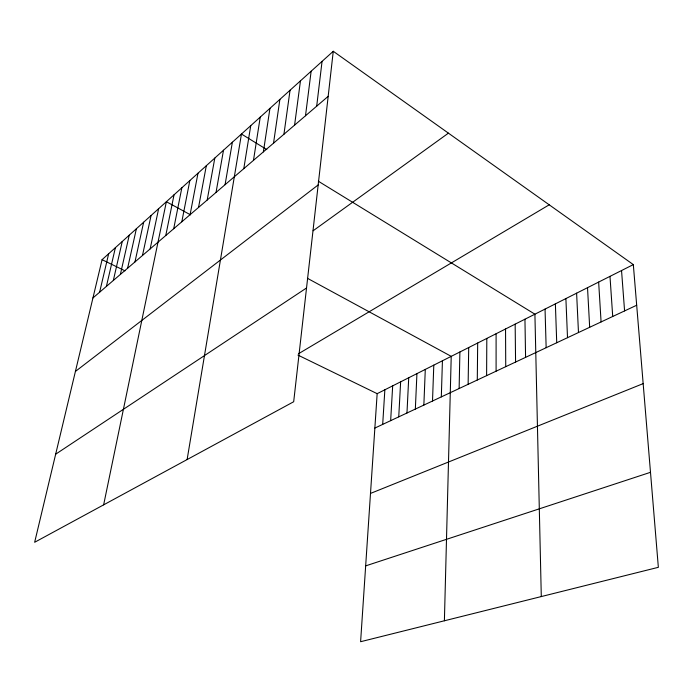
<?xml version="1.0" encoding="UTF-8"?>
<svg xmlns="http://www.w3.org/2000/svg" width="693" height="693" viewBox="0 0 693 693"><rect width="100%" height="100%" fill="white"/><g stroke="black" fill="none" stroke-linecap="round" stroke-linejoin="round"><path stroke-width="1.04" d="M496.093 371.188L496.101 333.74M486.607 375.641L486.815 338.418M477.286 380.015L477.685 343.018M468.13 384.312L468.711 347.539M459.13 388.53L459.892 351.983M444.395 620.781L451.221 356.349L307.432 278.3M441.32 396.89L442.429 360.784M432.51 401.022L433.792 365.133M423.856 405.084L425.294 369.412M415.341 409.078L416.935 373.622M406.973 413.002L408.723 377.763M398.744 416.857L400.632 381.834M390.653 420.66L392.68 385.845M382.692 424.393L384.858 389.787M633.324 264.605L377.157 393.667L360.603 641.718L658.35 567.316L633.324 264.605L333.264 51.282L102.079 259.676L34.65 542.281L293.685 401.741L333.264 51.282M316.692 106.176L322.063 61.374M305.5 115.774L311.14 71.223M294.586 125.13L300.467 80.838M283.931 134.26L290.055 90.229M273.536 143.165L279.885 99.394M263.383 151.871L269.949 108.351M253.473 160.36L260.239 117.108M243.789 168.659L250.745 125.667M187.119 459.554L241.459 134.035L266.779 149.575M225.078 184.702L232.38 142.212M216.034 192.446L223.501 150.216M207.198 200.026L214.813 158.056M198.544 207.432L206.315 165.722M190.09 214.691L197.99 173.224M181.809 221.786L189.839 180.57M173.7 228.733L181.852 187.768M165.766 235.533L174.038 194.811M103.638 504.85L166.372 201.724L190.497 214.821M150.156 248.908L158.636 208.688M142.481 255.483L151.065 215.523M134.97 261.928L143.642 222.21M127.607 268.234L136.374 228.768M120.391 274.419L129.244 235.196M113.331 280.474L122.254 241.493M106.401 286.408L115.393 247.67M99.61 292.229L108.671 253.733M92.949 297.938L328.17 96.344M75.407 371.448L318.165 184.944M313.115 230.778L448.423 133.151M55.665 454.192L306.531 287.985M298.666 353.638L549.211 204.807M374.861 428.066L636.685 305.241M370.495 493.433L643.165 383.619M365.67 565.878L650.493 472.314M102.079 259.676L124.991 270.833M297.938 355.085L377.157 393.667M318.33 181.219L534.909 314.189L541.294 596.569M621.543 270.539L624.584 310.914M609.987 276.36L612.716 316.476M598.648 282.077L601.082 321.933M587.525 287.682L589.674 327.287M576.611 293.174L578.482 332.536M565.895 298.579L567.506 337.69M555.379 303.872L556.73 342.749M545.044 309.078L546.153 347.704M524.947 319.204L525.58 357.354M515.159 324.133L515.575 362.049M505.543 328.984L505.743 366.666"/></g></svg>
